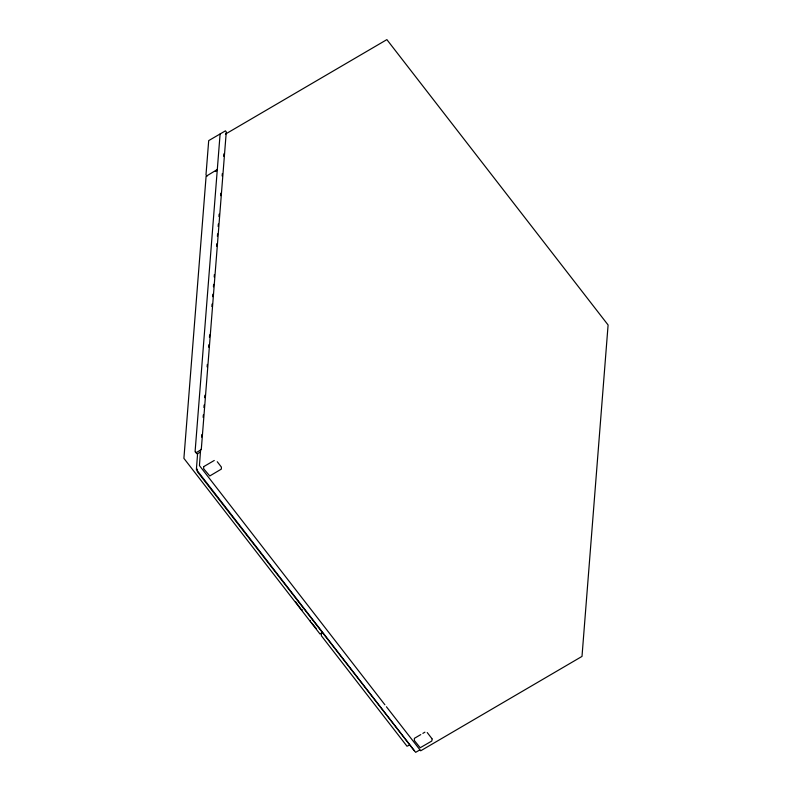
<?xml version="1.0" encoding="UTF-8"?>
<svg xmlns="http://www.w3.org/2000/svg" width="792" height="792" viewBox="0 0 792 792"><rect width="100%" height="100%" fill="white"/><g stroke="black" fill="none" stroke-linecap="round" stroke-linejoin="round"><path stroke-width="1.19" d="M220.097 134.026L195.089 451.688L196 452.786L201.277 449.599L226.274 131.937L225.443 130.848L208.702 140.61L205.989 174.874L206.979 176.2M197.485 469.151L197.337 471.636L414.295 750.747M200.624 449.391L199.445 465.577L384.902 704.801M201.594 437.075L201.792 434.61M203.148 417.374L203.336 414.909M203.92 407.524L204.118 405.058M204.692 397.663L204.89 395.208M207.118 366.874L207.316 364.419M208.672 347.173L208.86 344.708M209.444 337.323L209.642 334.858M211.87 306.534L212.068 304.069M212.642 296.673L212.84 294.218M213.424 286.823L213.612 284.358M214.196 276.972L214.394 274.507M216.622 246.183L216.81 243.718M217.394 236.333L217.592 233.868M218.166 226.482L218.364 224.017M218.948 216.622L219.136 214.167M220.592 195.683L220.79 193.228M222.146 175.982L222.334 173.517M223.69 156.281L223.888 153.816M203.673 466.963L203.683 468.775L209.771 475.972L221.354 469.092L221.384 467.062L217.265 461.736M321.532 631.818L321.344 635.738L406.999 746.222L409.474 745.114M432.165 739.075L431.788 741.035L420.196 747.747L414.335 740.49L414.365 738.461M225.443 134.105L386.872 39.62L608.098 324.987L582.001 656.41L420.7 750.796L386.417 706.751M419.8 749.965L415.661 752.331L196.386 469.498L197.584 453.707L200.515 451.945M217.444 169.429L206.098 176.289L183.902 458.36L319.988 633.996L322.463 632.887M215.275 171.527L217.295 170.349M203.93 466.508L214.256 460.469M414.582 738.223L420.78 734.59M422.849 733.382L424.908 732.174M302.386 609.899L301.059 609.286L295.634 601.811M316.186 628.422L311.266 622.453M427.225 732.56L432.036 738.768M195.703 452.054L197.218 454.004M310.563 621.542L310.088 620.453"/></g></svg>
